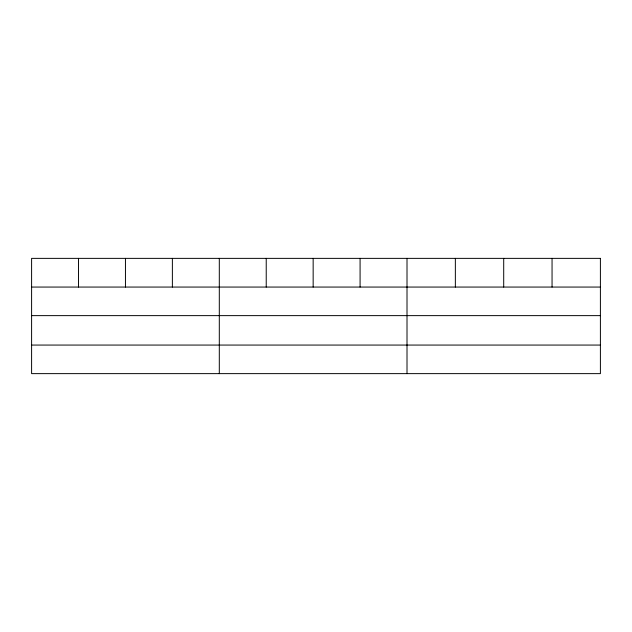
<?xml version="1.0" encoding="UTF-8"?>
<svg xmlns="http://www.w3.org/2000/svg" width="632" height="632" viewBox="0 0 632 632"><rect width="100%" height="100%" fill="white"/><g stroke="black" fill="none" stroke-linecap="round" stroke-linejoin="round"><path stroke-width="0.95" d="M31.6 287.062L600.4 287.062M31.6 315.629L600.4 315.629M31.6 345.064L600.4 345.064M552.052 258.37L552.052 287.062M503.704 258.37L503.704 287.062M455.356 258.37L455.356 287.062M407.008 258.37L407.008 373.63M360.082 258.37L360.082 287.062M313.156 258.37L313.156 287.062M266.23 258.37L266.23 287.062M219.304 258.37L219.304 373.63M172.378 258.37L172.378 287.062M125.452 258.37L125.452 287.062M78.526 258.37L78.526 287.062M600.4 258.37L31.6 258.37L31.6 373.63L600.4 373.63L600.4 258.37"/></g></svg>
